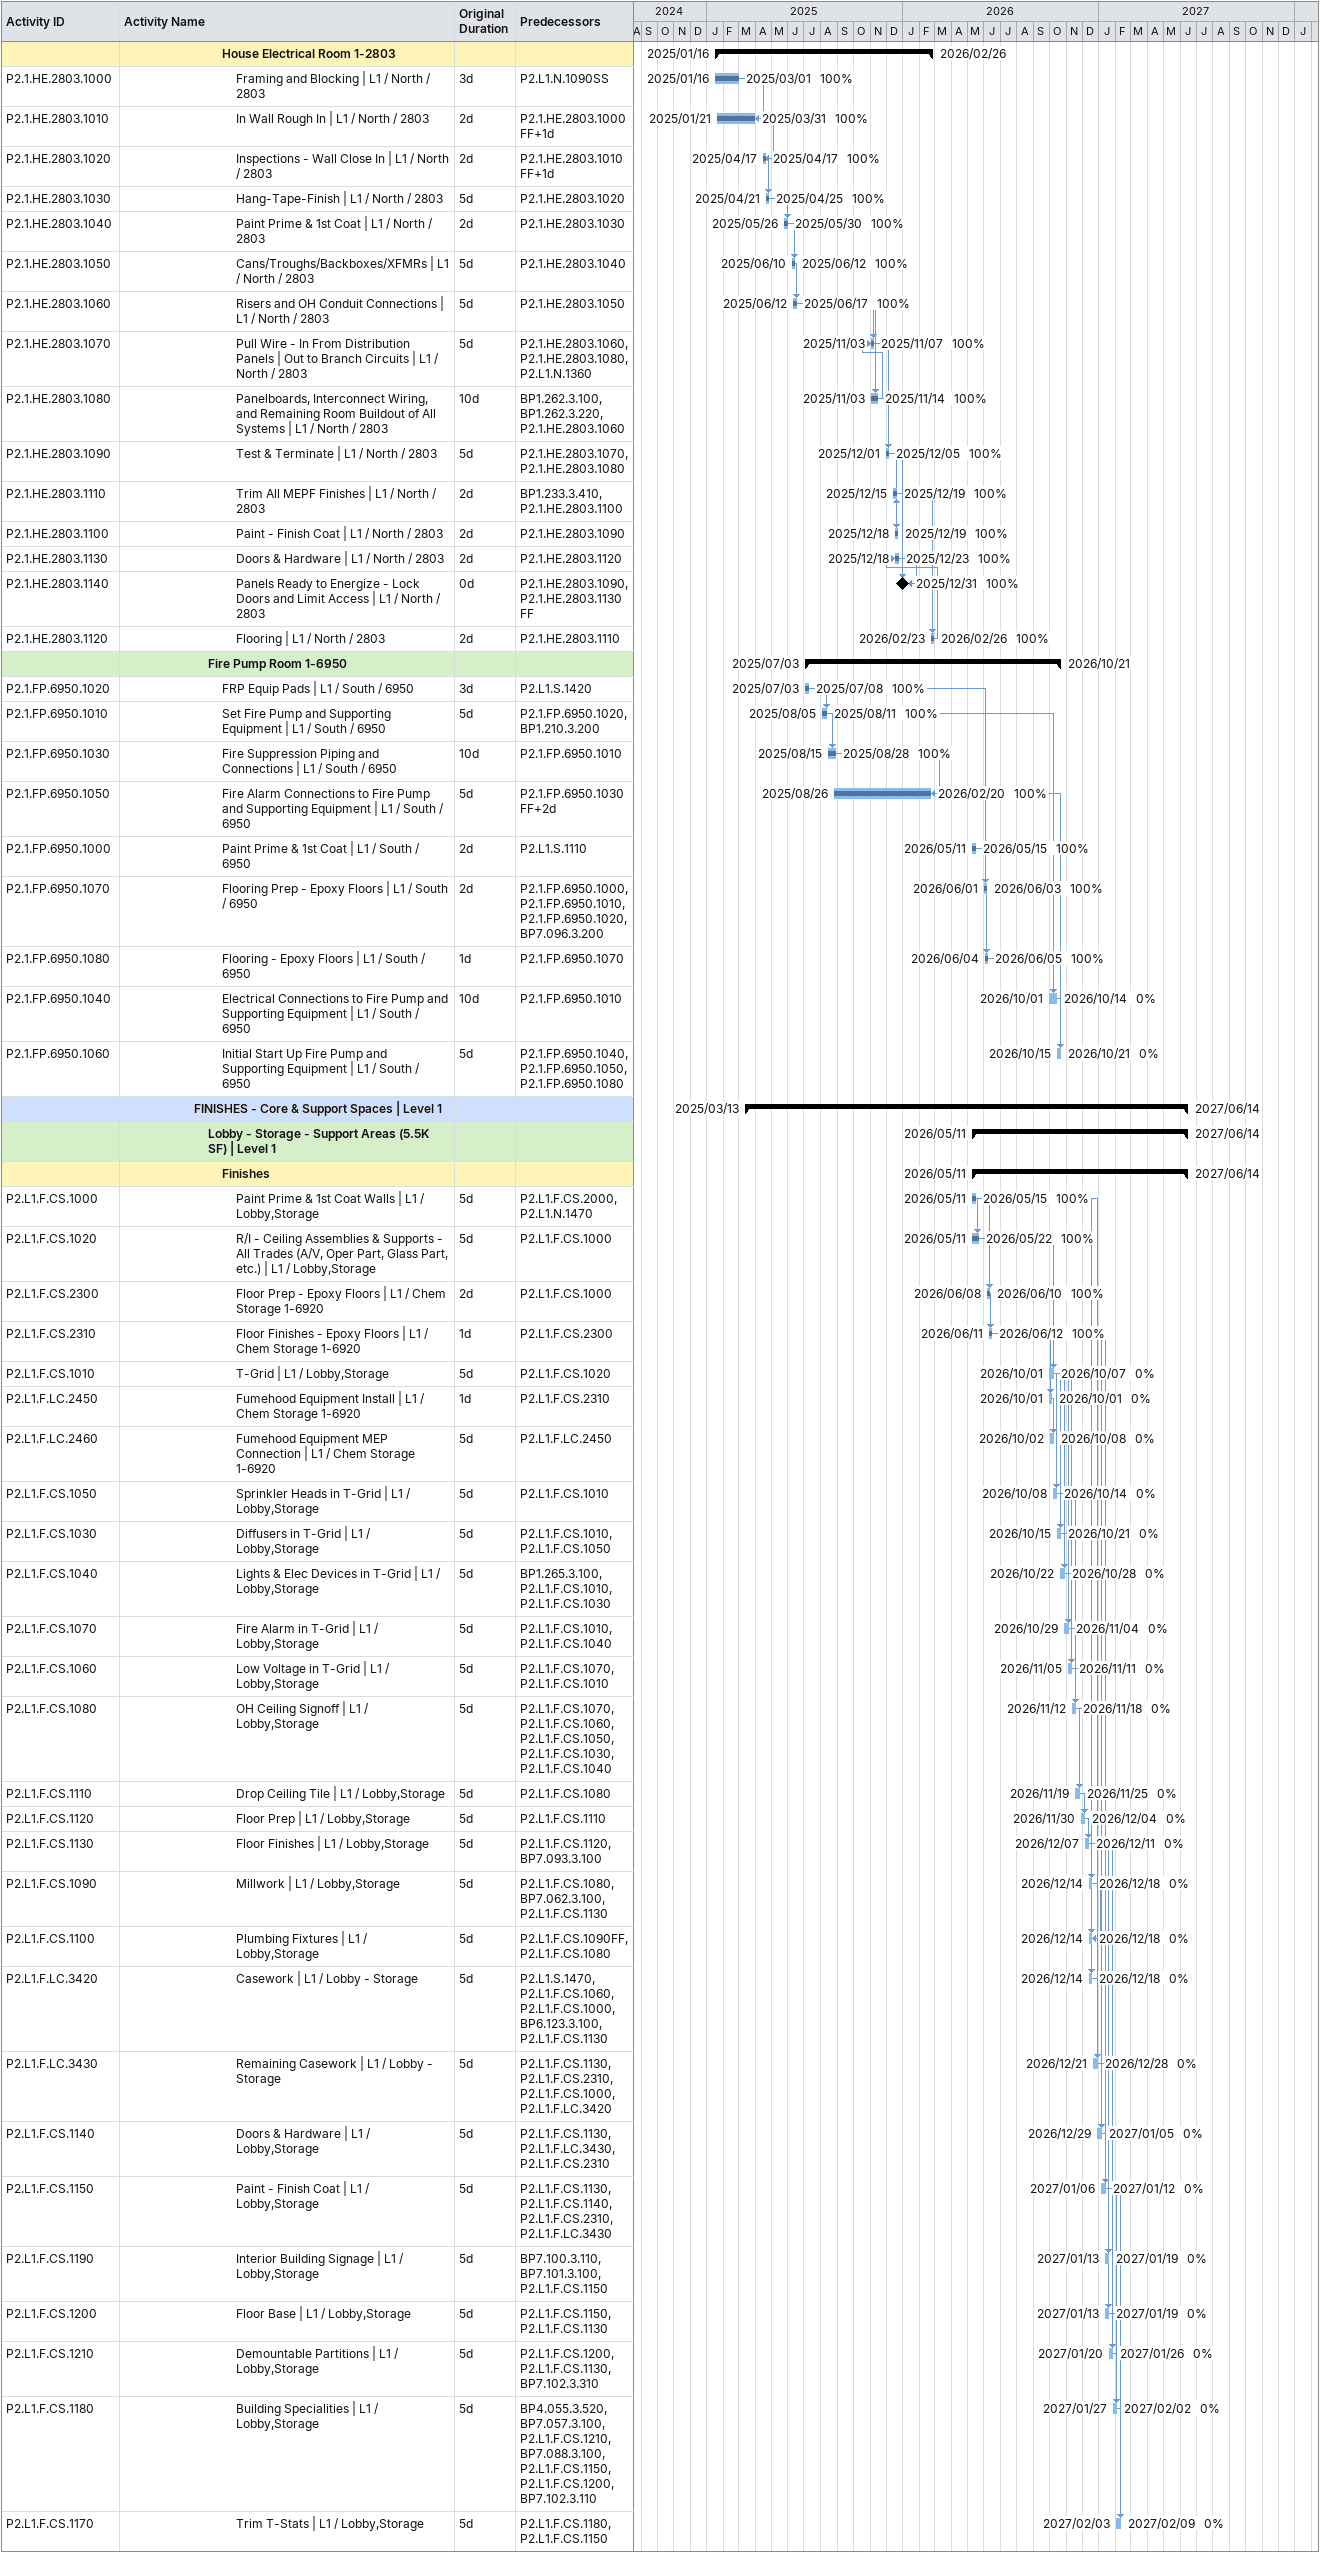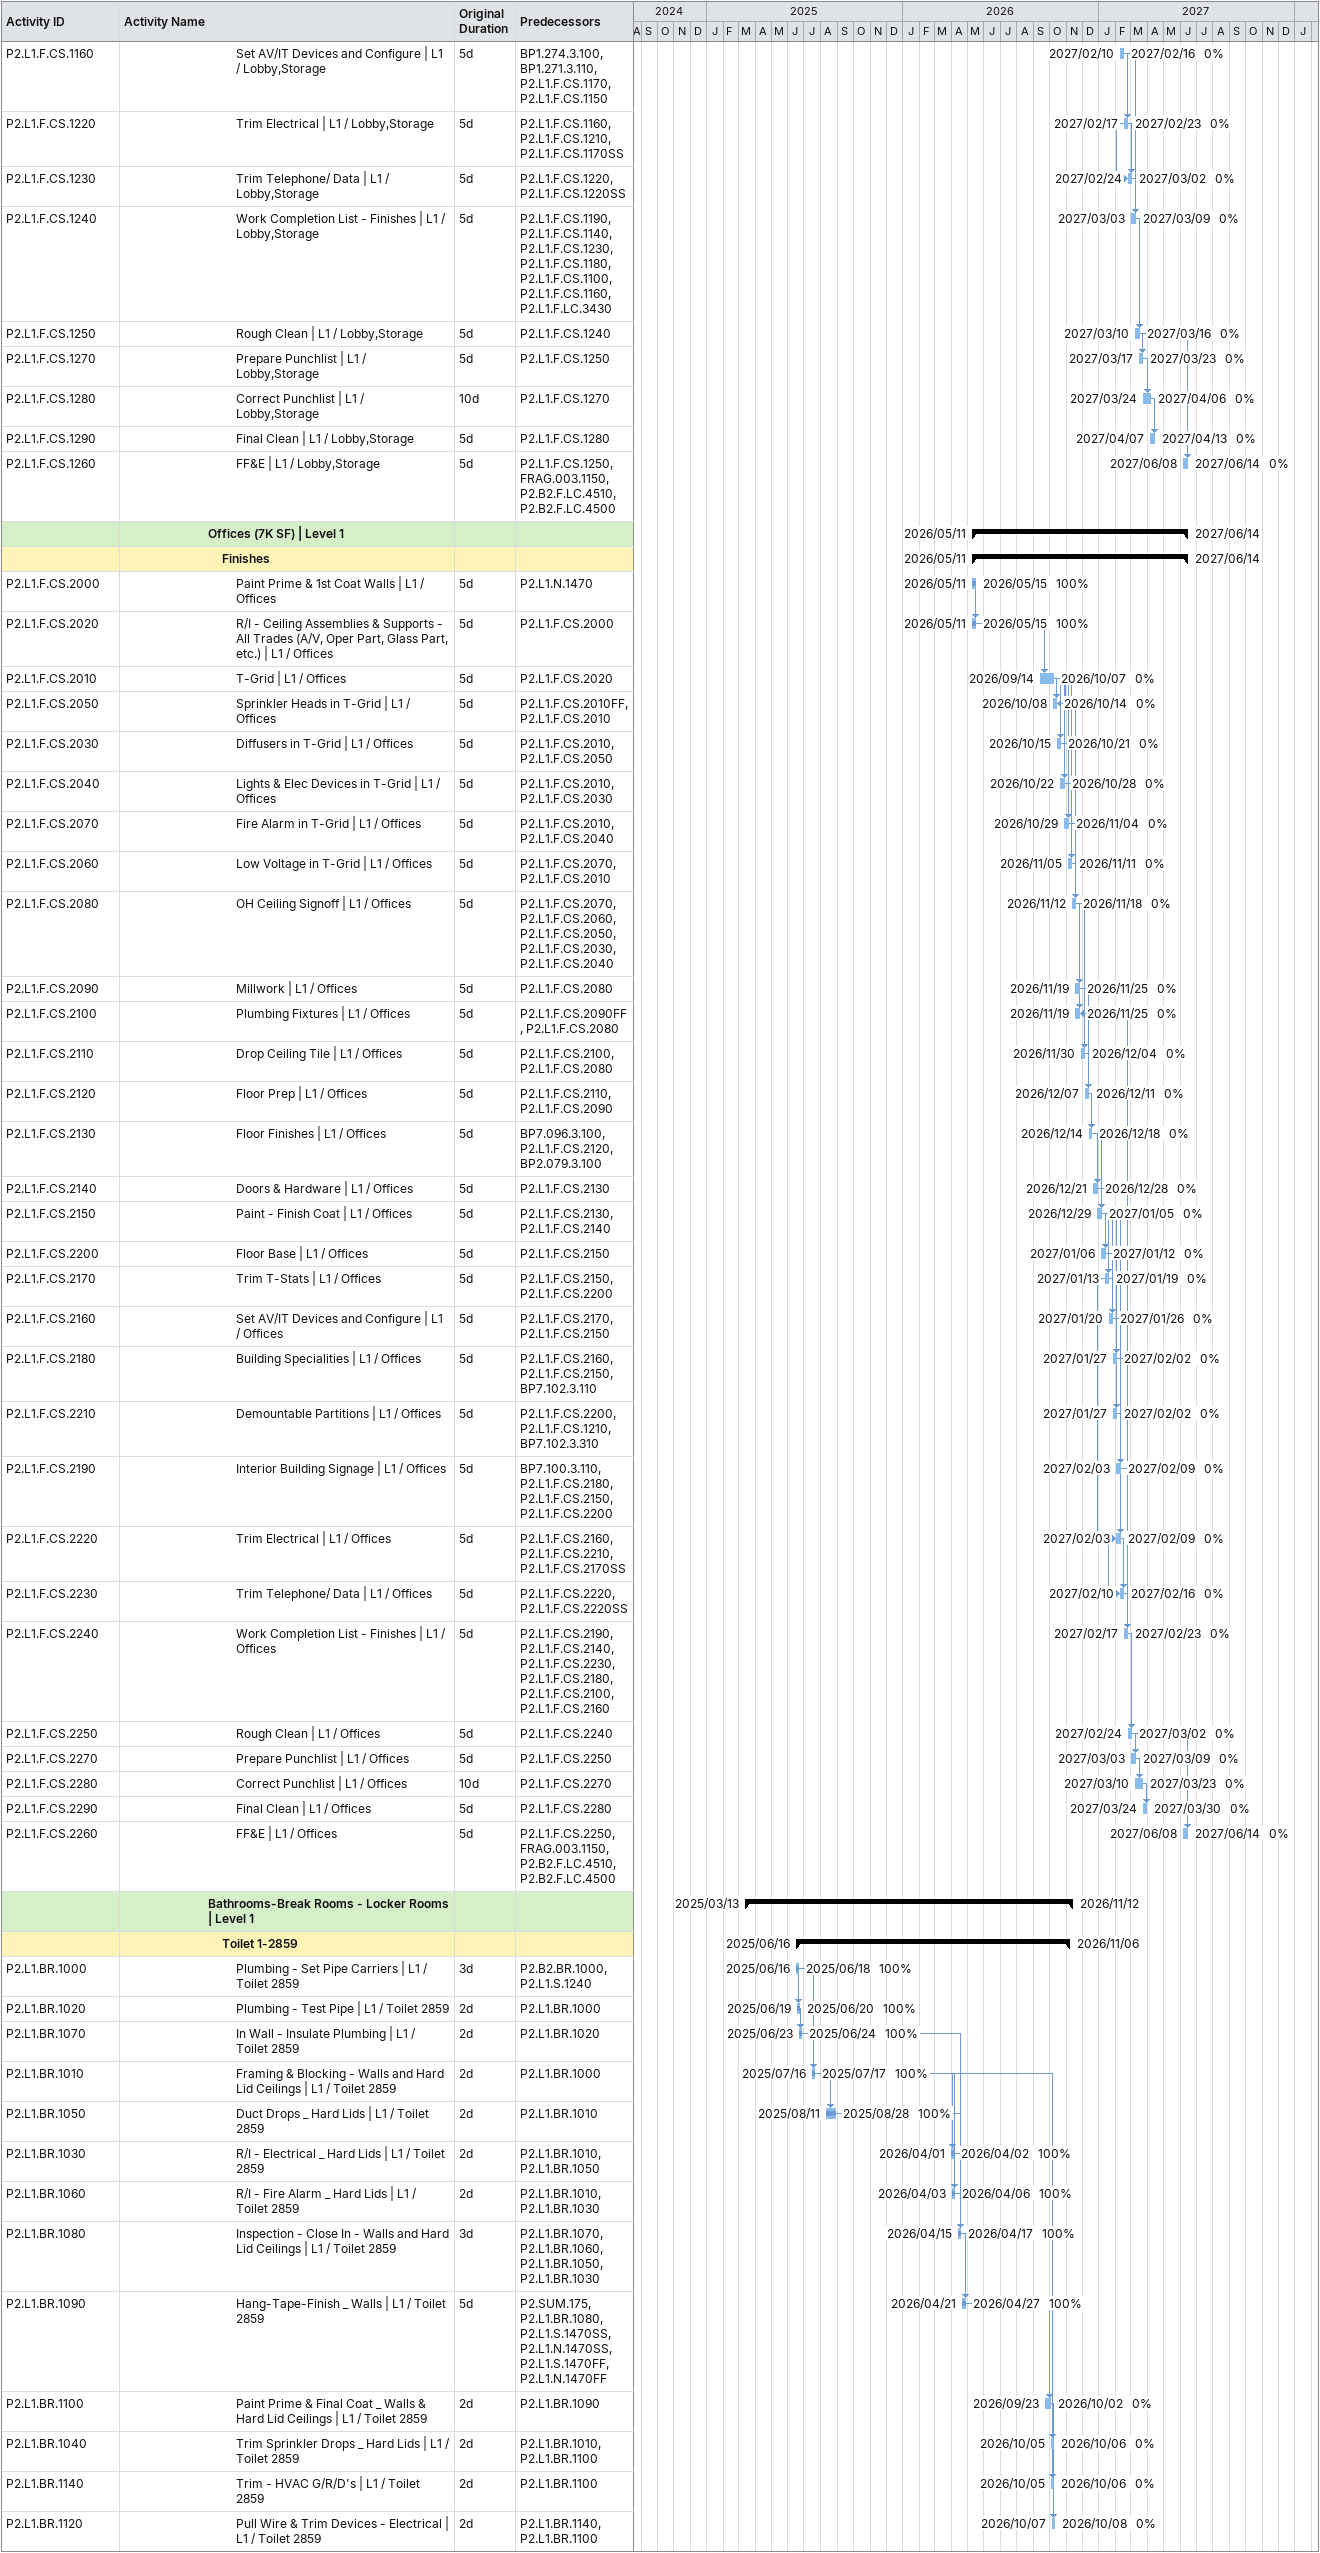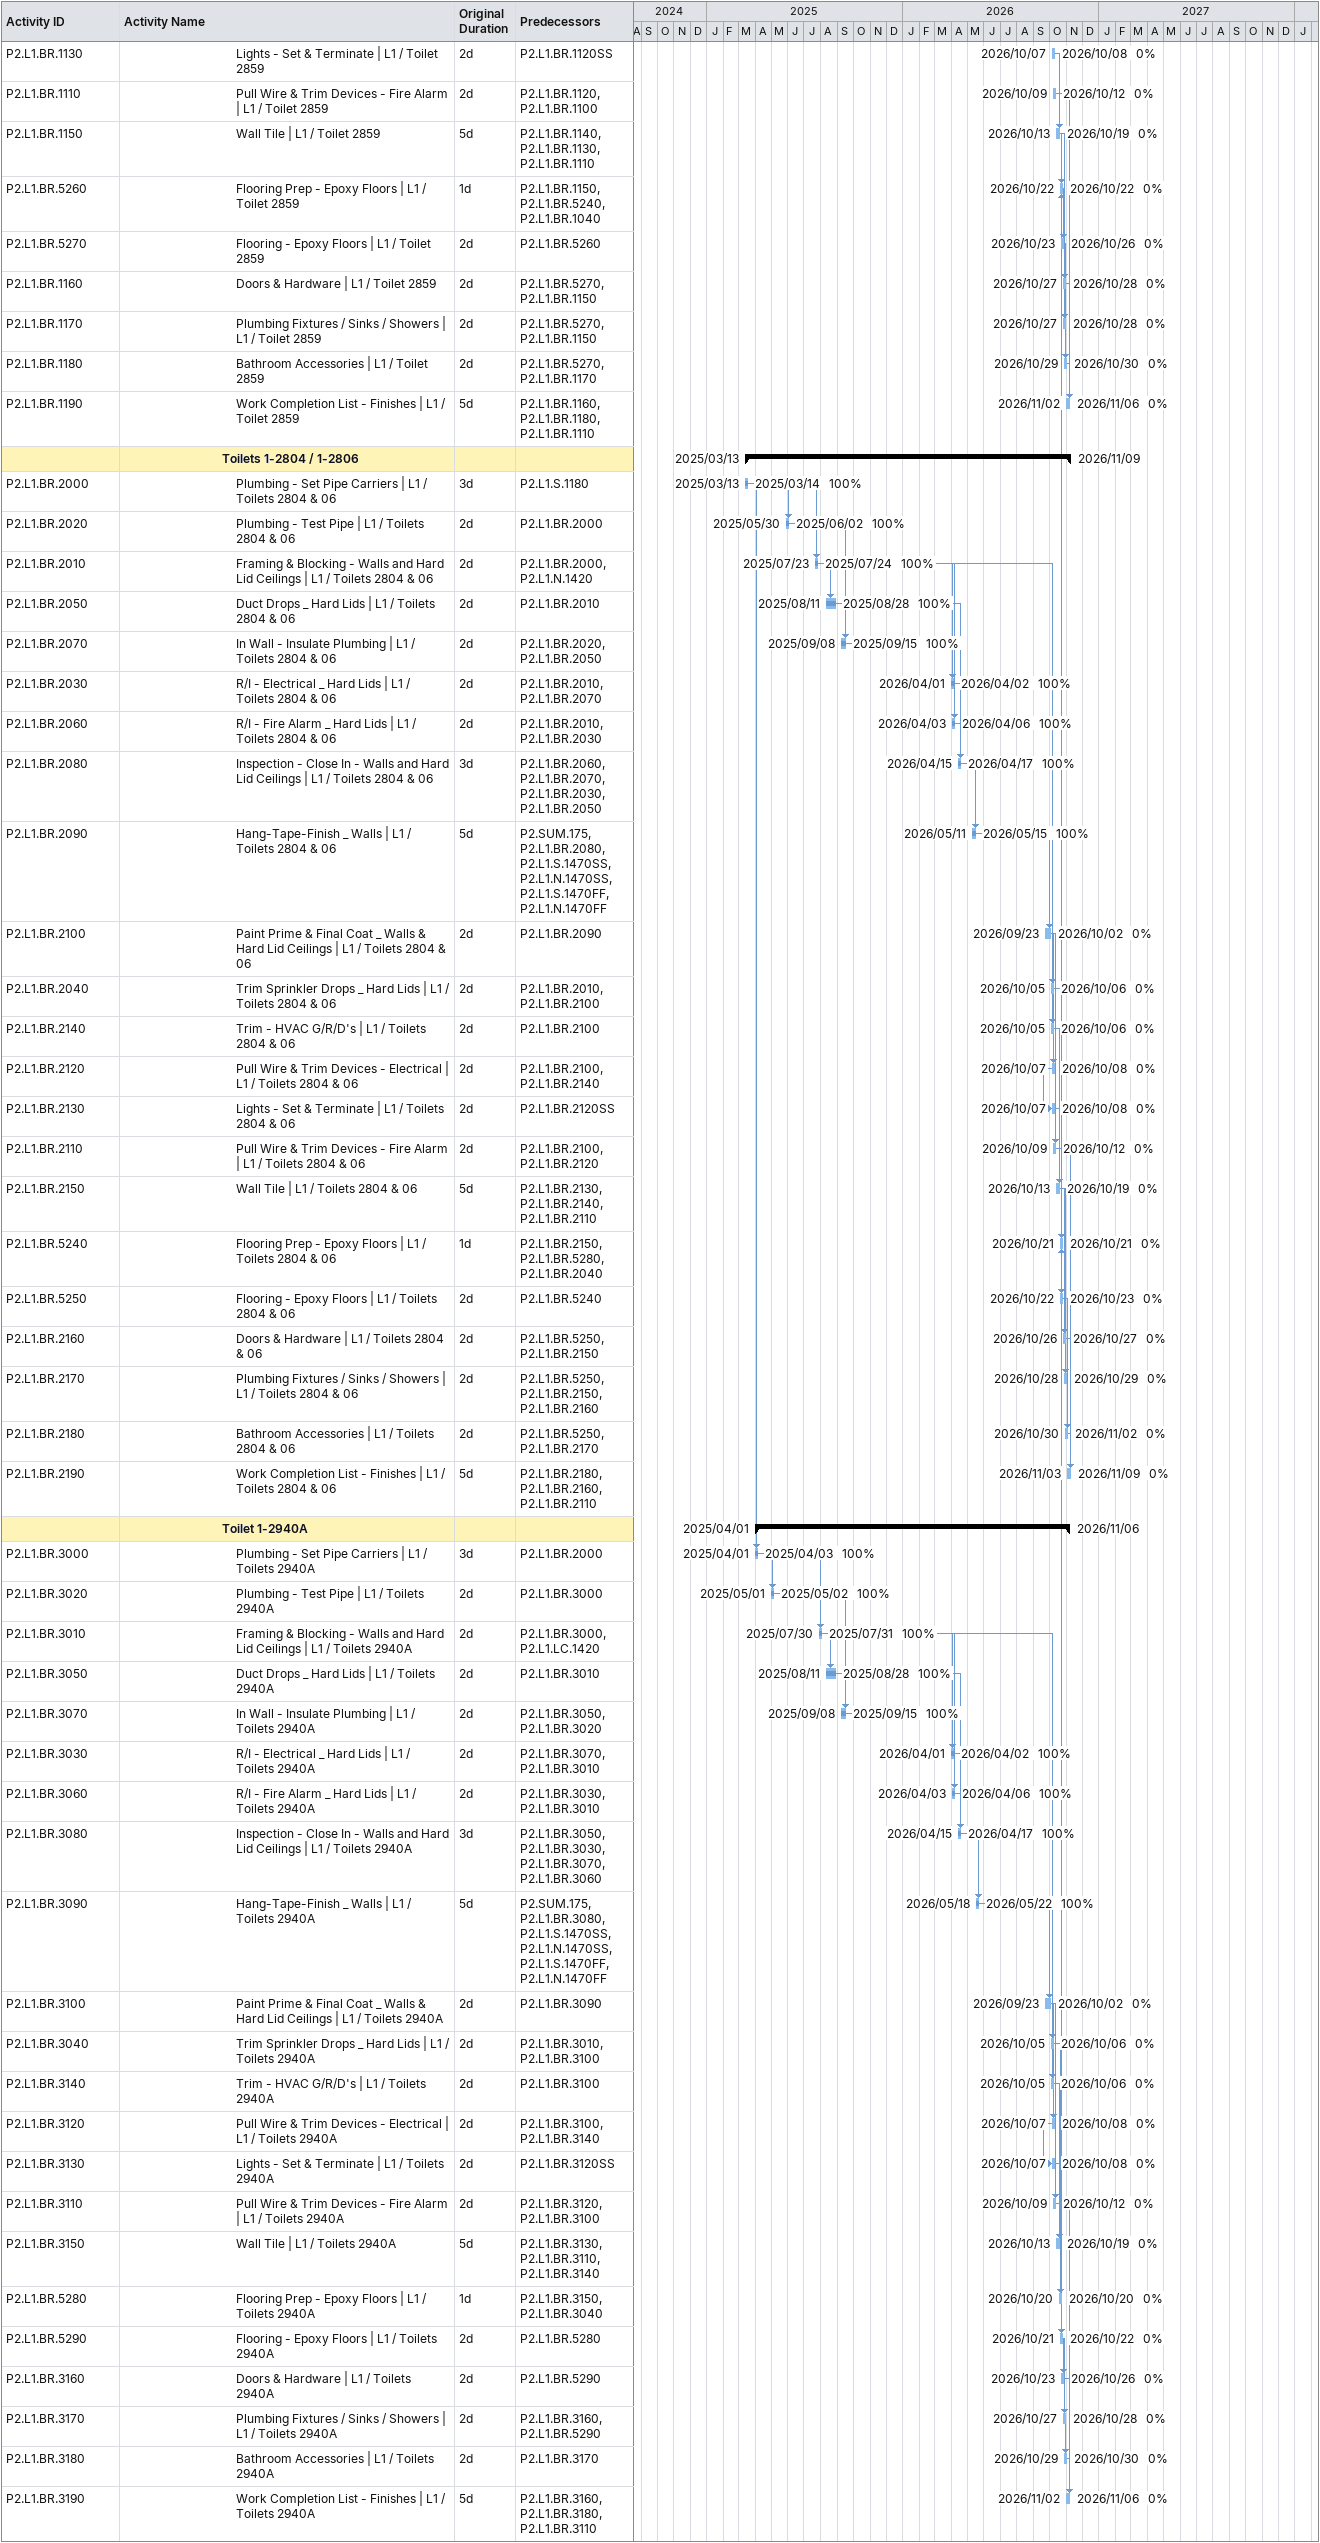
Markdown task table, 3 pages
| ID | Level | Task | Original duration | Start | Finish | Predecessors | % complete |
|---|---|---|---|---|---|---|---|
|  | 8 | **House Electrical Room 1-2803** |  | 2025-01-16 | 2026-02-26 |  |  |
| P2.1.HE.2803.1000 | 9 | Framing and Blocking \| L1 / North / 2803 | 3d | 2025-01-16 | 2025-03-01 | P2.L1.N.1090SS | 100 |
| P2.1.HE.2803.1010 | 9 | In Wall Rough In \| L1 / North / 2803 | 2d | 2025-01-21 | 2025-03-31 | P2.1.HE.2803.1000FF+1d | 100 |
| P2.1.HE.2803.1020 | 9 | Inspections - Wall Close In \| L1 / North / 2803 | 2d | 2025-04-17 | 2025-04-17 | P2.1.HE.2803.1010FF+1d | 100 |
| P2.1.HE.2803.1030 | 9 | Hang-Tape-Finish \| L1 / North / 2803 | 5d | 2025-04-21 | 2025-04-25 | P2.1.HE.2803.1020 | 100 |
| P2.1.HE.2803.1040 | 9 | Paint Prime & 1st Coat \| L1 / North / 2803 | 2d | 2025-05-26 | 2025-05-30 | P2.1.HE.2803.1030 | 100 |
| P2.1.HE.2803.1050 | 9 | Cans/Troughs/Backboxes/XFMRs \| L1 / North / 2803 | 5d | 2025-06-10 | 2025-06-12 | P2.1.HE.2803.1040 | 100 |
| P2.1.HE.2803.1060 | 9 | Risers and OH Conduit Connections \| L1 / North / 2803 | 5d | 2025-06-12 | 2025-06-17 | P2.1.HE.2803.1050 | 100 |
| P2.1.HE.2803.1070 | 9 | Pull Wire - In From Distribution Panels \| Out to Branch Circuits \| L1 / North / 2803 | 5d | 2025-11-03 | 2025-11-07 | P2.1.HE.2803.1060, P2.1.HE.2803.1080, P2.L1.N.1360 | 100 |
| P2.1.HE.2803.1080 | 9 | Panelboards, Interconnect Wiring, and Remaining Room Buildout of All Systems \| L1 / North / 2803 | 10d | 2025-11-03 | 2025-11-14 | BP1.262.3.100, BP1.262.3.220, P2.1.HE.2803.1060 | 100 |
| P2.1.HE.2803.1090 | 9 | Test & Terminate \| L1 / North / 2803 | 5d | 2025-12-01 | 2025-12-05 | P2.1.HE.2803.1070, P2.1.HE.2803.1080 | 100 |
| P2.1.HE.2803.1110 | 9 | Trim All MEPF Finishes \| L1 / North / 2803 | 2d | 2025-12-15 | 2025-12-19 | BP1.233.3.410, P2.1.HE.2803.1100 | 100 |
| P2.1.HE.2803.1100 | 9 | Paint - Finish Coat \| L1 / North / 2803 | 2d | 2025-12-18 | 2025-12-19 | P2.1.HE.2803.1090 | 100 |
| P2.1.HE.2803.1130 | 9 | Doors & Hardware \| L1 / North / 2803 | 2d | 2025-12-18 | 2025-12-23 | P2.1.HE.2803.1120 | 100 |
| P2.1.HE.2803.1140 | 9 | Panels Ready to Energize - Lock Doors and Limit Access \| L1 / North / 2803 | 0d | 2025-12-31 | 2025-12-31 | P2.1.HE.2803.1090, P2.1.HE.2803.1130FF | 100 |
| P2.1.HE.2803.1120 | 9 | Flooring \| L1 / North / 2803 | 2d | 2026-02-23 | 2026-02-26 | P2.1.HE.2803.1110 | 100 |
|  | 7 | **Fire Pump Room 1-6950** |  | 2025-07-03 | 2026-10-21 |  |  |
| P2.1.FP.6950.1020 | 8 | FRP Equip Pads \| L1 / South / 6950 | 3d | 2025-07-03 | 2025-07-08 | P2.L1.S.1420 | 100 |
| P2.1.FP.6950.1010 | 8 | Set Fire Pump and Supporting Equipment \| L1 / South / 6950 | 5d | 2025-08-05 | 2025-08-11 | P2.1.FP.6950.1020, BP1.210.3.200 | 100 |
| P2.1.FP.6950.1030 | 8 | Fire Suppression Piping and Connections \| L1 / South / 6950 | 10d | 2025-08-15 | 2025-08-28 | P2.1.FP.6950.1010 | 100 |
| P2.1.FP.6950.1050 | 8 | Fire Alarm Connections to Fire Pump and Supporting Equipment \| L1 / South / 6950 | 5d | 2025-08-26 | 2026-02-20 | P2.1.FP.6950.1030FF+2d | 100 |
| P2.1.FP.6950.1000 | 8 | Paint Prime & 1st Coat \| L1 / South / 6950 | 2d | 2026-05-11 | 2026-05-15 | P2.L1.S.1110 | 100 |
| P2.1.FP.6950.1070 | 8 | Flooring Prep - Epoxy Floors \| L1 / South / 6950 | 2d | 2026-06-01 | 2026-06-03 | P2.1.FP.6950.1000, P2.1.FP.6950.1010, P2.1.FP.6950.1020, BP7.096.3.200 | 100 |
| P2.1.FP.6950.1080 | 8 | Flooring - Epoxy Floors \| L1 / South / 6950 | 1d | 2026-06-04 | 2026-06-05 | P2.1.FP.6950.1070 | 100 |
| P2.1.FP.6950.1040 | 8 | Electrical Connections to Fire Pump and Supporting Equipment \| L1 / South / 6950 | 10d | 2026-10-01 | 2026-10-14 | P2.1.FP.6950.1010 | 0 |
| P2.1.FP.6950.1060 | 8 | Initial Start Up Fire Pump and Supporting Equipment \| L1 / South / 6950 | 5d | 2026-10-15 | 2026-10-21 | P2.1.FP.6950.1040, P2.1.FP.6950.1050, P2.1.FP.6950.1080 | 0 |
|  | 6 | **FINISHES - Core & Support Spaces \| Level 1** |  | 2025-03-13 | 2027-06-14 |  |  |
|  | 7 | **Lobby - Storage - Support Areas (5.5K SF) \| Level 1** |  | 2026-05-11 | 2027-06-14 |  |  |
|  | 8 | **Finishes** |  | 2026-05-11 | 2027-06-14 |  |  |
| P2.L1.F.CS.1000 | 9 | Paint Prime & 1st Coat Walls \| L1 / Lobby,Storage | 5d | 2026-05-11 | 2026-05-15 | P2.L1.F.CS.2000, P2.L1.N.1470 | 100 |
| P2.L1.F.CS.1020 | 9 | R/I - Ceiling Assemblies & Supports - All Trades (A/V, Oper Part, Glass Part, etc.) \| L1 / Lobby,Storage | 5d | 2026-05-11 | 2026-05-22 | P2.L1.F.CS.1000 | 100 |
| P2.L1.F.CS.2300 | 9 | Floor Prep - Epoxy Floors \| L1 / Chem Storage 1-6920 | 2d | 2026-06-08 | 2026-06-10 | P2.L1.F.CS.1000 | 100 |
| P2.L1.F.CS.2310 | 9 | Floor Finishes - Epoxy Floors \| L1 / Chem Storage 1-6920 | 1d | 2026-06-11 | 2026-06-12 | P2.L1.F.CS.2300 | 100 |
| P2.L1.F.CS.1010 | 9 | T-Grid \| L1 / Lobby,Storage | 5d | 2026-10-01 | 2026-10-07 | P2.L1.F.CS.1020 | 0 |
| P2.L1.F.LC.2450 | 9 | Fumehood Equipment Install \| L1 / Chem Storage 1-6920 | 1d | 2026-10-01 | 2026-10-01 | P2.L1.F.CS.2310 | 0 |
| P2.L1.F.LC.2460 | 9 | Fumehood Equipment MEP Connection \| L1 / Chem Storage 1-6920 | 5d | 2026-10-02 | 2026-10-08 | P2.L1.F.LC.2450 | 0 |
| P2.L1.F.CS.1050 | 9 | Sprinkler Heads in T-Grid \| L1 / Lobby,Storage | 5d | 2026-10-08 | 2026-10-14 | P2.L1.F.CS.1010 | 0 |
| P2.L1.F.CS.1030 | 9 | Diffusers in T-Grid \| L1 / Lobby,Storage | 5d | 2026-10-15 | 2026-10-21 | P2.L1.F.CS.1010, P2.L1.F.CS.1050 | 0 |
| P2.L1.F.CS.1040 | 9 | Lights & Elec Devices in T-Grid \| L1 / Lobby,Storage | 5d | 2026-10-22 | 2026-10-28 | BP1.265.3.100, P2.L1.F.CS.1010, P2.L1.F.CS.1030 | 0 |
| P2.L1.F.CS.1070 | 9 | Fire Alarm in T-Grid \| L1 / Lobby,Storage | 5d | 2026-10-29 | 2026-11-04 | P2.L1.F.CS.1010, P2.L1.F.CS.1040 | 0 |
| P2.L1.F.CS.1060 | 9 | Low Voltage in T-Grid \| L1 / Lobby,Storage | 5d | 2026-11-05 | 2026-11-11 | P2.L1.F.CS.1070, P2.L1.F.CS.1010 | 0 |
| P2.L1.F.CS.1080 | 9 | OH Ceiling Signoff \| L1 / Lobby,Storage | 5d | 2026-11-12 | 2026-11-18 | P2.L1.F.CS.1070, P2.L1.F.CS.1060, P2.L1.F.CS.1050, P2.L1.F.CS.1030, P2.L1.F.CS.1040 | 0 |
| P2.L1.F.CS.1110 | 9 | Drop Ceiling Tile \| L1 / Lobby,Storage | 5d | 2026-11-19 | 2026-11-25 | P2.L1.F.CS.1080 | 0 |
| P2.L1.F.CS.1120 | 9 | Floor Prep \| L1 / Lobby,Storage | 5d | 2026-11-30 | 2026-12-04 | P2.L1.F.CS.1110 | 0 |
| P2.L1.F.CS.1130 | 9 | Floor Finishes \| L1 / Lobby,Storage | 5d | 2026-12-07 | 2026-12-11 | P2.L1.F.CS.1120, BP7.093.3.100 | 0 |
| P2.L1.F.CS.1090 | 9 | Millwork \| L1 / Lobby,Storage | 5d | 2026-12-14 | 2026-12-18 | P2.L1.F.CS.1080, BP7.062.3.100, P2.L1.F.CS.1130 | 0 |
| P2.L1.F.CS.1100 | 9 | Plumbing Fixtures \| L1 / Lobby,Storage | 5d | 2026-12-14 | 2026-12-18 | P2.L1.F.CS.1090FF, P2.L1.F.CS.1080 | 0 |
| P2.L1.F.LC.3420 | 9 | Casework \| L1 / Lobby - Storage | 5d | 2026-12-14 | 2026-12-18 | P2.L1.S.1470, P2.L1.F.CS.1060, P2.L1.F.CS.1000, BP6.123.3.100, P2.L1.F.CS.1130 | 0 |
| P2.L1.F.LC.3430 | 9 | Remaining Casework \| L1 / Lobby - Storage | 5d | 2026-12-21 | 2026-12-28 | P2.L1.F.CS.1130, P2.L1.F.CS.2310, P2.L1.F.CS.1000, P2.L1.F.LC.3420 | 0 |
| P2.L1.F.CS.1140 | 9 | Doors & Hardware \| L1 / Lobby,Storage | 5d | 2026-12-29 | 2027-01-05 | P2.L1.F.CS.1130, P2.L1.F.LC.3430, P2.L1.F.CS.2310 | 0 |
| P2.L1.F.CS.1150 | 9 | Paint - Finish Coat \| L1 / Lobby,Storage | 5d | 2027-01-06 | 2027-01-12 | P2.L1.F.CS.1130, P2.L1.F.CS.1140, P2.L1.F.CS.2310, P2.L1.F.LC.3430 | 0 |
| P2.L1.F.CS.1190 | 9 | Interior Building Signage \| L1 / Lobby,Storage | 5d | 2027-01-13 | 2027-01-19 | BP7.100.3.110, BP7.101.3.100, P2.L1.F.CS.1150 | 0 |
| P2.L1.F.CS.1200 | 9 | Floor Base \| L1 / Lobby,Storage | 5d | 2027-01-13 | 2027-01-19 | P2.L1.F.CS.1150, P2.L1.F.CS.1130 | 0 |
| P2.L1.F.CS.1210 | 9 | Demountable Partitions \| L1 / Lobby,Storage | 5d | 2027-01-20 | 2027-01-26 | P2.L1.F.CS.1200, P2.L1.F.CS.1130, BP7.102.3.310 | 0 |
| P2.L1.F.CS.1180 | 9 | Building Specialities \| L1 / Lobby,Storage | 5d | 2027-01-27 | 2027-02-02 | BP4.055.3.520, BP7.057.3.100, P2.L1.F.CS.1210, BP7.088.3.100, P2.L1.F.CS.1150, P2.L1.F.CS.1200, BP7.102.3.110 | 0 |
| P2.L1.F.CS.1170 | 9 | Trim T-Stats \| L1 / Lobby,Storage | 5d | 2027-02-03 | 2027-02-09 | P2.L1.F.CS.1180, P2.L1.F.CS.1150 | 0 |
| P2.L1.F.CS.1160 | 9 | Set AV/IT Devices and Configure \| L1 / Lobby,Storage | 5d | 2027-02-10 | 2027-02-16 | BP1.274.3.100, BP1.271.3.110, P2.L1.F.CS.1170, P2.L1.F.CS.1150 | 0 |
| P2.L1.F.CS.1220 | 9 | Trim Electrical \| L1 / Lobby,Storage | 5d | 2027-02-17 | 2027-02-23 | P2.L1.F.CS.1160, P2.L1.F.CS.1210, P2.L1.F.CS.1170SS | 0 |
| P2.L1.F.CS.1230 | 9 | Trim Telephone/ Data \| L1 / Lobby,Storage | 5d | 2027-02-24 | 2027-03-02 | P2.L1.F.CS.1220, P2.L1.F.CS.1220SS | 0 |
| P2.L1.F.CS.1240 | 9 | Work Completion List - Finishes \| L1 / Lobby,Storage | 5d | 2027-03-03 | 2027-03-09 | P2.L1.F.CS.1190, P2.L1.F.CS.1140, P2.L1.F.CS.1230, P2.L1.F.CS.1180, P2.L1.F.CS.1100, P2.L1.F.CS.1160, P2.L1.F.LC.3430 | 0 |
| P2.L1.F.CS.1250 | 9 | Rough Clean \| L1 / Lobby,Storage | 5d | 2027-03-10 | 2027-03-16 | P2.L1.F.CS.1240 | 0 |
| P2.L1.F.CS.1270 | 9 | Prepare Punchlist \| L1 / Lobby,Storage | 5d | 2027-03-17 | 2027-03-23 | P2.L1.F.CS.1250 | 0 |
| P2.L1.F.CS.1280 | 9 | Correct Punchlist \| L1 / Lobby,Storage | 10d | 2027-03-24 | 2027-04-06 | P2.L1.F.CS.1270 | 0 |
| P2.L1.F.CS.1290 | 9 | Final Clean \| L1 / Lobby,Storage | 5d | 2027-04-07 | 2027-04-13 | P2.L1.F.CS.1280 | 0 |
| P2.L1.F.CS.1260 | 9 | FF&E \| L1 / Lobby,Storage | 5d | 2027-06-08 | 2027-06-14 | P2.L1.F.CS.1250, FRAG.003.1150, P2.B2.F.LC.4510, P2.B2.F.LC.4500 | 0 |
|  | 7 | **Offices (7K SF) \| Level 1** |  | 2026-05-11 | 2027-06-14 |  |  |
|  | 8 | **Finishes** |  | 2026-05-11 | 2027-06-14 |  |  |
| P2.L1.F.CS.2000 | 9 | Paint Prime & 1st Coat Walls \| L1 / Offices | 5d | 2026-05-11 | 2026-05-15 | P2.L1.N.1470 | 100 |
| P2.L1.F.CS.2020 | 9 | R/I - Ceiling Assemblies & Supports - All Trades (A/V, Oper Part, Glass Part, etc.) \| L1 / Offices | 5d | 2026-05-11 | 2026-05-15 | P2.L1.F.CS.2000 | 100 |
| P2.L1.F.CS.2010 | 9 | T-Grid \| L1 / Offices | 5d | 2026-09-14 | 2026-10-07 | P2.L1.F.CS.2020 | 0 |
| P2.L1.F.CS.2050 | 9 | Sprinkler Heads in T-Grid \| L1 / Offices | 5d | 2026-10-08 | 2026-10-14 | P2.L1.F.CS.2010FF, P2.L1.F.CS.2010 | 0 |
| P2.L1.F.CS.2030 | 9 | Diffusers in T-Grid \| L1 / Offices | 5d | 2026-10-15 | 2026-10-21 | P2.L1.F.CS.2010, P2.L1.F.CS.2050 | 0 |
| P2.L1.F.CS.2040 | 9 | Lights & Elec Devices in T-Grid \| L1 / Offices | 5d | 2026-10-22 | 2026-10-28 | P2.L1.F.CS.2010, P2.L1.F.CS.2030 | 0 |
| P2.L1.F.CS.2070 | 9 | Fire Alarm in T-Grid \| L1 / Offices | 5d | 2026-10-29 | 2026-11-04 | P2.L1.F.CS.2010, P2.L1.F.CS.2040 | 0 |
| P2.L1.F.CS.2060 | 9 | Low Voltage in T-Grid \| L1 / Offices | 5d | 2026-11-05 | 2026-11-11 | P2.L1.F.CS.2070, P2.L1.F.CS.2010 | 0 |
| P2.L1.F.CS.2080 | 9 | OH Ceiling Signoff \| L1 / Offices | 5d | 2026-11-12 | 2026-11-18 | P2.L1.F.CS.2070, P2.L1.F.CS.2060, P2.L1.F.CS.2050, P2.L1.F.CS.2030, P2.L1.F.CS.2040 | 0 |
| P2.L1.F.CS.2090 | 9 | Millwork \| L1 / Offices | 5d | 2026-11-19 | 2026-11-25 | P2.L1.F.CS.2080 | 0 |
| P2.L1.F.CS.2100 | 9 | Plumbing Fixtures \| L1 / Offices | 5d | 2026-11-19 | 2026-11-25 | P2.L1.F.CS.2090FF, P2.L1.F.CS.2080 | 0 |
| P2.L1.F.CS.2110 | 9 | Drop Ceiling Tile \| L1 / Offices | 5d | 2026-11-30 | 2026-12-04 | P2.L1.F.CS.2100, P2.L1.F.CS.2080 | 0 |
| P2.L1.F.CS.2120 | 9 | Floor Prep \| L1 / Offices | 5d | 2026-12-07 | 2026-12-11 | P2.L1.F.CS.2110, P2.L1.F.CS.2090 | 0 |
| P2.L1.F.CS.2130 | 9 | Floor Finishes \| L1 / Offices | 5d | 2026-12-14 | 2026-12-18 | BP7.096.3.100, P2.L1.F.CS.2120, BP2.079.3.100 | 0 |
| P2.L1.F.CS.2140 | 9 | Doors & Hardware \| L1 / Offices | 5d | 2026-12-21 | 2026-12-28 | P2.L1.F.CS.2130 | 0 |
| P2.L1.F.CS.2150 | 9 | Paint - Finish Coat \| L1 / Offices | 5d | 2026-12-29 | 2027-01-05 | P2.L1.F.CS.2130, P2.L1.F.CS.2140 | 0 |
| P2.L1.F.CS.2200 | 9 | Floor Base \| L1 / Offices | 5d | 2027-01-06 | 2027-01-12 | P2.L1.F.CS.2150 | 0 |
| P2.L1.F.CS.2170 | 9 | Trim T-Stats \| L1 / Offices | 5d | 2027-01-13 | 2027-01-19 | P2.L1.F.CS.2150, P2.L1.F.CS.2200 | 0 |
| P2.L1.F.CS.2160 | 9 | Set AV/IT Devices and Configure \| L1 / Offices | 5d | 2027-01-20 | 2027-01-26 | P2.L1.F.CS.2170, P2.L1.F.CS.2150 | 0 |
| P2.L1.F.CS.2180 | 9 | Building Specialities \| L1 / Offices | 5d | 2027-01-27 | 2027-02-02 | P2.L1.F.CS.2160, P2.L1.F.CS.2150, BP7.102.3.110 | 0 |
| P2.L1.F.CS.2210 | 9 | Demountable Partitions \| L1 / Offices | 5d | 2027-01-27 | 2027-02-02 | P2.L1.F.CS.2200, P2.L1.F.CS.1210, BP7.102.3.310 | 0 |
| P2.L1.F.CS.2190 | 9 | Interior Building Signage \| L1 / Offices | 5d | 2027-02-03 | 2027-02-09 | BP7.100.3.110, P2.L1.F.CS.2180, P2.L1.F.CS.2150, P2.L1.F.CS.2200 | 0 |
| P2.L1.F.CS.2220 | 9 | Trim Electrical \| L1 / Offices | 5d | 2027-02-03 | 2027-02-09 | P2.L1.F.CS.2160, P2.L1.F.CS.2210, P2.L1.F.CS.2170SS | 0 |
| P2.L1.F.CS.2230 | 9 | Trim Telephone/ Data \| L1 / Offices | 5d | 2027-02-10 | 2027-02-16 | P2.L1.F.CS.2220, P2.L1.F.CS.2220SS | 0 |
| P2.L1.F.CS.2240 | 9 | Work Completion List - Finishes \| L1 / Offices | 5d | 2027-02-17 | 2027-02-23 | P2.L1.F.CS.2190, P2.L1.F.CS.2140, P2.L1.F.CS.2230, P2.L1.F.CS.2180, P2.L1.F.CS.2100, P2.L1.F.CS.2160 | 0 |
| P2.L1.F.CS.2250 | 9 | Rough Clean \| L1 / Offices | 5d | 2027-02-24 | 2027-03-02 | P2.L1.F.CS.2240 | 0 |
| P2.L1.F.CS.2270 | 9 | Prepare Punchlist \| L1 / Offices | 5d | 2027-03-03 | 2027-03-09 | P2.L1.F.CS.2250 | 0 |
| P2.L1.F.CS.2280 | 9 | Correct Punchlist \| L1 / Offices | 10d | 2027-03-10 | 2027-03-23 | P2.L1.F.CS.2270 | 0 |
| P2.L1.F.CS.2290 | 9 | Final Clean \| L1 / Offices | 5d | 2027-03-24 | 2027-03-30 | P2.L1.F.CS.2280 | 0 |
| P2.L1.F.CS.2260 | 9 | FF&E \| L1 / Offices | 5d | 2027-06-08 | 2027-06-14 | P2.L1.F.CS.2250, FRAG.003.1150, P2.B2.F.LC.4510, P2.B2.F.LC.4500 | 0 |
|  | 7 | **Bathrooms-Break Rooms - Locker Rooms \| Level 1** |  | 2025-03-13 | 2026-11-12 |  |  |
|  | 8 | **Toilet 1-2859** |  | 2025-06-16 | 2026-11-06 |  |  |
| P2.L1.BR.1000 | 9 | Plumbing - Set Pipe Carriers \| L1 / Toilet 2859 | 3d | 2025-06-16 | 2025-06-18 | P2.B2.BR.1000, P2.L1.S.1240 | 100 |
| P2.L1.BR.1020 | 9 | Plumbing - Test Pipe \| L1 / Toilet 2859 | 2d | 2025-06-19 | 2025-06-20 | P2.L1.BR.1000 | 100 |
| P2.L1.BR.1070 | 9 | In Wall - Insulate Plumbing \| L1 / Toilet 2859 | 2d | 2025-06-23 | 2025-06-24 | P2.L1.BR.1020 | 100 |
| P2.L1.BR.1010 | 9 | Framing & Blocking - Walls and Hard Lid Ceilings \| L1 / Toilet 2859 | 2d | 2025-07-16 | 2025-07-17 | P2.L1.BR.1000 | 100 |
| P2.L1.BR.1050 | 9 | Duct Drops _ Hard Lids \| L1 / Toilet 2859 | 2d | 2025-08-11 | 2025-08-28 | P2.L1.BR.1010 | 100 |
| P2.L1.BR.1030 | 9 | R/I - Electrical _ Hard Lids \| L1 / Toilet 2859 | 2d | 2026-04-01 | 2026-04-02 | P2.L1.BR.1010, P2.L1.BR.1050 | 100 |
| P2.L1.BR.1060 | 9 | R/I - Fire Alarm _ Hard Lids \| L1 / Toilet 2859 | 2d | 2026-04-03 | 2026-04-06 | P2.L1.BR.1010, P2.L1.BR.1030 | 100 |
| P2.L1.BR.1080 | 9 | Inspection - Close In - Walls and Hard Lid Ceilings \| L1 / Toilet 2859 | 3d | 2026-04-15 | 2026-04-17 | P2.L1.BR.1070, P2.L1.BR.1060, P2.L1.BR.1050, P2.L1.BR.1030 | 100 |
| P2.L1.BR.1090 | 9 | Hang-Tape-Finish _ Walls \| L1 / Toilet 2859 | 5d | 2026-04-21 | 2026-04-27 | P2.SUM.175, P2.L1.BR.1080, P2.L1.S.1470SS, P2.L1.N.1470SS, P2.L1.S.1470FF, P2.L1.N.1470FF | 100 |
| P2.L1.BR.1100 | 9 | Paint Prime & Final Coat _ Walls & Hard Lid Ceilings \| L1 / Toilet 2859 | 2d | 2026-09-23 | 2026-10-02 | P2.L1.BR.1090 | 0 |
| P2.L1.BR.1040 | 9 | Trim Sprinkler Drops _ Hard Lids \| L1 / Toilet 2859 | 2d | 2026-10-05 | 2026-10-06 | P2.L1.BR.1010, P2.L1.BR.1100 | 0 |
| P2.L1.BR.1140 | 9 | Trim - HVAC G/R/D's \| L1 / Toilet 2859 | 2d | 2026-10-05 | 2026-10-06 | P2.L1.BR.1100 | 0 |
| P2.L1.BR.1120 | 9 | Pull Wire & Trim Devices - Electrical \| L1 / Toilet 2859 | 2d | 2026-10-07 | 2026-10-08 | P2.L1.BR.1140, P2.L1.BR.1100 | 0 |
| P2.L1.BR.1130 | 9 | Lights - Set & Terminate \| L1 / Toilet 2859 | 2d | 2026-10-07 | 2026-10-08 | P2.L1.BR.1120SS | 0 |
| P2.L1.BR.1110 | 9 | Pull Wire & Trim Devices - Fire Alarm \| L1 / Toilet 2859 | 2d | 2026-10-09 | 2026-10-12 | P2.L1.BR.1120, P2.L1.BR.1100 | 0 |
| P2.L1.BR.1150 | 9 | Wall Tile \| L1 / Toilet 2859 | 5d | 2026-10-13 | 2026-10-19 | P2.L1.BR.1140, P2.L1.BR.1130, P2.L1.BR.1110 | 0 |
| P2.L1.BR.5260 | 9 | Flooring Prep - Epoxy Floors \| L1 / Toilet 2859 | 1d | 2026-10-22 | 2026-10-22 | P2.L1.BR.1150, P2.L1.BR.5240, P2.L1.BR.1040 | 0 |
| P2.L1.BR.5270 | 9 | Flooring - Epoxy Floors \| L1 / Toilet 2859 | 2d | 2026-10-23 | 2026-10-26 | P2.L1.BR.5260 | 0 |
| P2.L1.BR.1160 | 9 | Doors & Hardware \| L1 / Toilet 2859 | 2d | 2026-10-27 | 2026-10-28 | P2.L1.BR.5270, P2.L1.BR.1150 | 0 |
| P2.L1.BR.1170 | 9 | Plumbing Fixtures / Sinks / Showers \| L1 / Toilet 2859 | 2d | 2026-10-27 | 2026-10-28 | P2.L1.BR.5270, P2.L1.BR.1150 | 0 |
| P2.L1.BR.1180 | 9 | Bathroom Accessories \| L1 / Toilet 2859 | 2d | 2026-10-29 | 2026-10-30 | P2.L1.BR.5270, P2.L1.BR.1170 | 0 |
| P2.L1.BR.1190 | 9 | Work Completion List - Finishes \| L1 / Toilet 2859 | 5d | 2026-11-02 | 2026-11-06 | P2.L1.BR.1160, P2.L1.BR.1180, P2.L1.BR.1110 | 0 |
|  | 8 | **Toilets 1-2804 / 1-2806** |  | 2025-03-13 | 2026-11-09 |  |  |
| P2.L1.BR.2000 | 9 | Plumbing - Set Pipe Carriers \| L1 / Toilets 2804 & 06 | 3d | 2025-03-13 | 2025-03-14 | P2.L1.S.1180 | 100 |
| P2.L1.BR.2020 | 9 | Plumbing - Test Pipe \| L1 / Toilets 2804 & 06 | 2d | 2025-05-30 | 2025-06-02 | P2.L1.BR.2000 | 100 |
| P2.L1.BR.2010 | 9 | Framing & Blocking - Walls and Hard Lid Ceilings \| L1 / Toilets 2804 & 06 | 2d | 2025-07-23 | 2025-07-24 | P2.L1.BR.2000, P2.L1.N.1420 | 100 |
| P2.L1.BR.2050 | 9 | Duct Drops _ Hard Lids \| L1 / Toilets 2804 & 06 | 2d | 2025-08-11 | 2025-08-28 | P2.L1.BR.2010 | 100 |
| P2.L1.BR.2070 | 9 | In Wall - Insulate Plumbing \| L1 / Toilets 2804 & 06 | 2d | 2025-09-08 | 2025-09-15 | P2.L1.BR.2020, P2.L1.BR.2050 | 100 |
| P2.L1.BR.2030 | 9 | R/I - Electrical _ Hard Lids \| L1 / Toilets 2804 & 06 | 2d | 2026-04-01 | 2026-04-02 | P2.L1.BR.2010, P2.L1.BR.2070 | 100 |
| P2.L1.BR.2060 | 9 | R/I - Fire Alarm _ Hard Lids \| L1 / Toilets 2804 & 06 | 2d | 2026-04-03 | 2026-04-06 | P2.L1.BR.2010, P2.L1.BR.2030 | 100 |
| P2.L1.BR.2080 | 9 | Inspection - Close In - Walls and Hard Lid Ceilings \| L1 / Toilets 2804 & 06 | 3d | 2026-04-15 | 2026-04-17 | P2.L1.BR.2060, P2.L1.BR.2070, P2.L1.BR.2030, P2.L1.BR.2050 | 100 |
| P2.L1.BR.2090 | 9 | Hang-Tape-Finish _ Walls \| L1 / Toilets 2804 & 06 | 5d | 2026-05-11 | 2026-05-15 | P2.SUM.175, P2.L1.BR.2080, P2.L1.S.1470SS, P2.L1.N.1470SS, P2.L1.S.1470FF, P2.L1.N.1470FF | 100 |
| P2.L1.BR.2100 | 9 | Paint Prime & Final Coat _ Walls & Hard Lid Ceilings \| L1 / Toilets 2804 & 06 | 2d | 2026-09-23 | 2026-10-02 | P2.L1.BR.2090 | 0 |
| P2.L1.BR.2040 | 9 | Trim Sprinkler Drops _ Hard Lids \| L1 / Toilets 2804 & 06 | 2d | 2026-10-05 | 2026-10-06 | P2.L1.BR.2010, P2.L1.BR.2100 | 0 |
| P2.L1.BR.2140 | 9 | Trim - HVAC G/R/D's \| L1 / Toilets 2804 & 06 | 2d | 2026-10-05 | 2026-10-06 | P2.L1.BR.2100 | 0 |
| P2.L1.BR.2120 | 9 | Pull Wire & Trim Devices - Electrical \| L1 / Toilets 2804 & 06 | 2d | 2026-10-07 | 2026-10-08 | P2.L1.BR.2100, P2.L1.BR.2140 | 0 |
| P2.L1.BR.2130 | 9 | Lights - Set & Terminate \| L1 / Toilets 2804 & 06 | 2d | 2026-10-07 | 2026-10-08 | P2.L1.BR.2120SS | 0 |
| P2.L1.BR.2110 | 9 | Pull Wire & Trim Devices - Fire Alarm \| L1 / Toilets 2804 & 06 | 2d | 2026-10-09 | 2026-10-12 | P2.L1.BR.2100, P2.L1.BR.2120 | 0 |
| P2.L1.BR.2150 | 9 | Wall Tile \| L1 / Toilets 2804 & 06 | 5d | 2026-10-13 | 2026-10-19 | P2.L1.BR.2130, P2.L1.BR.2140, P2.L1.BR.2110 | 0 |
| P2.L1.BR.5240 | 9 | Flooring Prep - Epoxy Floors \| L1 / Toilets 2804 & 06 | 1d | 2026-10-21 | 2026-10-21 | P2.L1.BR.2150, P2.L1.BR.5280, P2.L1.BR.2040 | 0 |
| P2.L1.BR.5250 | 9 | Flooring - Epoxy Floors \| L1 / Toilets 2804 & 06 | 2d | 2026-10-22 | 2026-10-23 | P2.L1.BR.5240 | 0 |
| P2.L1.BR.2160 | 9 | Doors & Hardware \| L1 / Toilets 2804 & 06 | 2d | 2026-10-26 | 2026-10-27 | P2.L1.BR.5250, P2.L1.BR.2150 | 0 |
| P2.L1.BR.2170 | 9 | Plumbing Fixtures / Sinks / Showers \| L1 / Toilets 2804 & 06 | 2d | 2026-10-28 | 2026-10-29 | P2.L1.BR.5250, P2.L1.BR.2150, P2.L1.BR.2160 | 0 |
| P2.L1.BR.2180 | 9 | Bathroom Accessories \| L1 / Toilets 2804 & 06 | 2d | 2026-10-30 | 2026-11-02 | P2.L1.BR.5250, P2.L1.BR.2170 | 0 |
| P2.L1.BR.2190 | 9 | Work Completion List - Finishes \| L1 / Toilets 2804 & 06 | 5d | 2026-11-03 | 2026-11-09 | P2.L1.BR.2180, P2.L1.BR.2160, P2.L1.BR.2110 | 0 |
|  | 8 | **Toilet 1-2940A** |  | 2025-04-01 | 2026-11-06 |  |  |
| P2.L1.BR.3000 | 9 | Plumbing - Set Pipe Carriers \| L1 / Toilets 2940A | 3d | 2025-04-01 | 2025-04-03 | P2.L1.BR.2000 | 100 |
| P2.L1.BR.3020 | 9 | Plumbing - Test Pipe \| L1 / Toilets 2940A | 2d | 2025-05-01 | 2025-05-02 | P2.L1.BR.3000 | 100 |
| P2.L1.BR.3010 | 9 | Framing & Blocking - Walls and Hard Lid Ceilings \| L1 / Toilets 2940A | 2d | 2025-07-30 | 2025-07-31 | P2.L1.BR.3000, P2.L1.LC.1420 | 100 |
| P2.L1.BR.3050 | 9 | Duct Drops _ Hard Lids \| L1 / Toilets 2940A | 2d | 2025-08-11 | 2025-08-28 | P2.L1.BR.3010 | 100 |
| P2.L1.BR.3070 | 9 | In Wall - Insulate Plumbing \| L1 / Toilets 2940A | 2d | 2025-09-08 | 2025-09-15 | P2.L1.BR.3050, P2.L1.BR.3020 | 100 |
| P2.L1.BR.3030 | 9 | R/I - Electrical _ Hard Lids \| L1 / Toilets 2940A | 2d | 2026-04-01 | 2026-04-02 | P2.L1.BR.3070, P2.L1.BR.3010 | 100 |
| P2.L1.BR.3060 | 9 | R/I - Fire Alarm _ Hard Lids \| L1 / Toilets 2940A | 2d | 2026-04-03 | 2026-04-06 | P2.L1.BR.3030, P2.L1.BR.3010 | 100 |
| P2.L1.BR.3080 | 9 | Inspection - Close In - Walls and Hard Lid Ceilings \| L1 / Toilets 2940A | 3d | 2026-04-15 | 2026-04-17 | P2.L1.BR.3050, P2.L1.BR.3030, P2.L1.BR.3070, P2.L1.BR.3060 | 100 |
| P2.L1.BR.3090 | 9 | Hang-Tape-Finish _ Walls \| L1 / Toilets 2940A | 5d | 2026-05-18 | 2026-05-22 | P2.SUM.175, P2.L1.BR.3080, P2.L1.S.1470SS, P2.L1.N.1470SS, P2.L1.S.1470FF, P2.L1.N.1470FF | 100 |
| P2.L1.BR.3100 | 9 | Paint Prime & Final Coat _ Walls & Hard Lid Ceilings \| L1 / Toilets 2940A | 2d | 2026-09-23 | 2026-10-02 | P2.L1.BR.3090 | 0 |
| P2.L1.BR.3040 | 9 | Trim Sprinkler Drops _ Hard Lids \| L1 / Toilets 2940A | 2d | 2026-10-05 | 2026-10-06 | P2.L1.BR.3010, P2.L1.BR.3100 | 0 |
| P2.L1.BR.3140 | 9 | Trim - HVAC G/R/D's \| L1 / Toilets 2940A | 2d | 2026-10-05 | 2026-10-06 | P2.L1.BR.3100 | 0 |
| P2.L1.BR.3120 | 9 | Pull Wire & Trim Devices - Electrical \| L1 / Toilets 2940A | 2d | 2026-10-07 | 2026-10-08 | P2.L1.BR.3100, P2.L1.BR.3140 | 0 |
| P2.L1.BR.3130 | 9 | Lights - Set & Terminate \| L1 / Toilets 2940A | 2d | 2026-10-07 | 2026-10-08 | P2.L1.BR.3120SS | 0 |
| P2.L1.BR.3110 | 9 | Pull Wire & Trim Devices - Fire Alarm \| L1 / Toilets 2940A | 2d | 2026-10-09 | 2026-10-12 | P2.L1.BR.3120, P2.L1.BR.3100 | 0 |
| P2.L1.BR.3150 | 9 | Wall Tile \| L1 / Toilets 2940A | 5d | 2026-10-13 | 2026-10-19 | P2.L1.BR.3130, P2.L1.BR.3110, P2.L1.BR.3140 | 0 |
| P2.L1.BR.5280 | 9 | Flooring Prep - Epoxy Floors \| L1 / Toilets 2940A | 1d | 2026-10-20 | 2026-10-20 | P2.L1.BR.3150, P2.L1.BR.3040 | 0 |
| P2.L1.BR.5290 | 9 | Flooring - Epoxy Floors \| L1 / Toilets 2940A | 2d | 2026-10-21 | 2026-10-22 | P2.L1.BR.5280 | 0 |
| P2.L1.BR.3160 | 9 | Doors & Hardware \| L1 / Toilets 2940A | 2d | 2026-10-23 | 2026-10-26 | P2.L1.BR.5290 | 0 |
| P2.L1.BR.3170 | 9 | Plumbing Fixtures / Sinks / Showers \| L1 / Toilets 2940A | 2d | 2026-10-27 | 2026-10-28 | P2.L1.BR.3160, P2.L1.BR.5290 | 0 |
| P2.L1.BR.3180 | 9 | Bathroom Accessories \| L1 / Toilets 2940A | 2d | 2026-10-29 | 2026-10-30 | P2.L1.BR.3170 | 0 |
| P2.L1.BR.3190 | 9 | Work Completion List - Finishes \| L1 / Toilets 2940A | 5d | 2026-11-02 | 2026-11-06 | P2.L1.BR.3160, P2.L1.BR.3180, P2.L1.BR.3110 | 0 |
